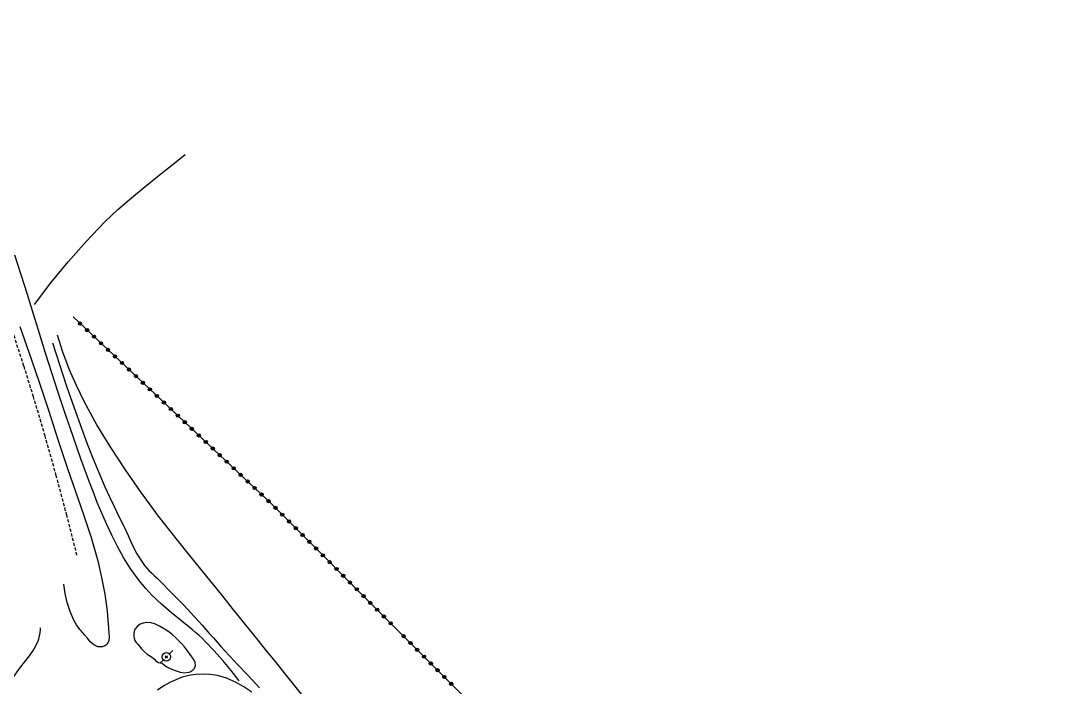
# Model space of a CAD drawing. Header units: millimetres. Extents: x 164000 to 165000, y 124105 to 125000.
# Drawn here: x 164837.3 to 165000, y 124662 to 124766.2 of the extents above; entities that cross this region are included whole.
import ezdxf

# ---------------------------------------------------------------- set-up
doc = ezdxf.new("R2010")
doc.units = ezdxf.units.MM
doc.linetypes.add('DASHED', pattern=[0.75, 0.5, -0.25])
doc.layers.get('0').update_dxf_attribs({"linetype": 'CONTINUOUS'})
for name, color, linetype in [('W0008', 7, 'CONTINUOUS'), ('W0071', 7, 'CONTINUOUS'), ('W0112', 1, 'DASHED'), ('W0211', 2, 'CONTINUOUS'), ('W0214', 2, 'CONTINUOUS'), ('W0323', 7, 'CONTINUOUS'), ('W0330', 7, 'CONTINUOUS'), ('W0473', 7, 'CONTINUOUS')]:
    doc.layers.add(name, color=color, linetype=linetype)

# ---------------------------------------------------------------- blocks, each defined once
blk = doc.blocks.new('T473')
for p, q in [((-0.166667, 0.166667), (0.166667, -0.166667)), ((-0.166667, -0.166667), (0.166667, 0.166667)), ((0.500001, 0.500001), (1.000002, 1.000002)), ((-1.000002, -1.000002), (-0.500001, -0.500001))]:
    blk.add_line(p, q)
blk.add_ellipse((0, 0), major_axis=(0.471405, 0.471405), ratio=1, start_param=5.4977871438, end_param=11.780972451)
blk = doc.blocks.new('t323o')
at = {"color": 0, "linetype": 'Continuous'}
for radius in [0.25, 0.15]:
    blk.add_circle((0, 0), radius, dxfattribs=at)

msp = doc.modelspace()

# ---------------------------------------------------------------- linework, layer by layer
at = {"layer": 'W0008'}
msp.add_lwpolyline([(164873.4, 124661.21), (164872.16, 124662.05), (164870.86, 124662.78), (164869.48, 124663.37), (164868.05, 124663.79), (164866.93, 124663.98), (164865.8, 124664.03), (164864.68, 124663.96), (164863.56, 124663.79), (164862.54, 124663.53), (164861.55, 124663.15), (164860.6, 124662.69), (164859.68, 124662.17), (164858.68, 124661.52)], dxfattribs=at)
at = {"layer": 'W0071'}
for points in [[(164864.1, 124671), (164862.5, 124672.31), (164860.87, 124673.6), (164859.28, 124674.94), (164857.78, 124676.38), (164856.86, 124677.38), (164855.99, 124678.41), (164855.17, 124679.48), (164854.4, 124680.59), (164853.36, 124682.26), (164852.42, 124683.98), (164851.53, 124685.73), (164850.69, 124687.49), (164849.94, 124689.17), (164849.25, 124690.86), (164848.59, 124692.57), (164847.94, 124694.28), (164846.68, 124697.7), (164845.47, 124701.15), (164844.3, 124704.6), (164843.14, 124708.06), (164842.14, 124711.11), (164841.17, 124714.18), (164840.22, 124717.25), (164839.27, 124720.32), (164838.32, 124723.39), (164837.35, 124726.46), (164836.34, 124729.51)], [(164837.16, 124718.38), (164838.54, 124714.38), (164840.09, 124709.83), (164841.6, 124705.27), (164843.11, 124700.71), (164844.61, 124696.15), (164845.84, 124692.58), (164847.11, 124689), (164848.31, 124685.4), (164849.32, 124681.74), (164849.91, 124679.15), (164850.43, 124676.52), (164850.81, 124673.87), (164851, 124671.2), (164851, 124671.15), (164851, 124671.1), (164851.01, 124671.05), (164851.01, 124671)], [(164846.53, 124671), (164846.26, 124671.35), (164846.01, 124671.71), (164845.78, 124672.08), (164845.57, 124672.47), (164844.99, 124673.82), (164844.54, 124675.21), (164844.21, 124676.63), (164844.01, 124678.08)], [(164859.88, 124671), (164859.8, 124671.04), (164859.73, 124671.08), (164859.66, 124671.13), (164859.59, 124671.17), (164858.99, 124671.5), (164858.36, 124671.82), (164857.67, 124672.05), (164856.94, 124672.1), (164856.44, 124672.01), (164855.98, 124671.82), (164855.56, 124671.53), (164855.22, 124671.15), (164855.2, 124671.11), (164855.17, 124671.08), (164855.15, 124671.04), (164855.13, 124671)], [(164840.31, 124671), (164840.27, 124670.49), (164840.19, 124669.99), (164840.07, 124669.51), (164839.9, 124669.03), (164839.32, 124667.91), (164838.58, 124666.89), (164837.8, 124665.91), (164837.06, 124664.92), (164835.94, 124663.32), (164834.82, 124661.72), (164833.69, 124660.12), (164832.57, 124658.52), (164832.17, 124657.95), (164831.77, 124657.38), (164831.37, 124656.81), (164830.96, 124656.24)], [(164840.3, 124671.28), (164840.31, 124671)], [(164851.01, 124671), (164851.07, 124670.45), (164851.13, 124669.86), (164851.05, 124669.23), (164850.75, 124668.67), (164850.45, 124668.43), (164850.09, 124668.29), (164849.72, 124668.26), (164849.36, 124668.31), (164848.69, 124668.6), (164848.15, 124669.09), (164847.7, 124669.64), (164847.28, 124670.15), (164847.09, 124670.36), (164846.9, 124670.57), (164846.72, 124670.78), (164846.53, 124671)], [(164855.13, 124671), (164855.01, 124670.67), (164854.96, 124670.32), (164854.97, 124669.97), (164855.02, 124669.62), (164855.15, 124669.28), (164855.34, 124668.97), (164855.57, 124668.69), (164855.8, 124668.43), (164856.19, 124667.98), (164856.61, 124667.54), (164857.07, 124667.14), (164857.59, 124666.82), (164857.81, 124666.68), (164858, 124666.51), (164858.18, 124666.34), (164858.36, 124666.17), (164858.58, 124666), (164858.82, 124665.86), (164859.09, 124665.76), (164859.38, 124665.75)], [(164859.38, 124665.75), (164859.75, 124665.44), (164860.14, 124665.17), (164860.56, 124664.94), (164861, 124664.75), (164861.6, 124664.52), (164862.23, 124664.32), (164862.91, 124664.22), (164863.59, 124664.32), (164863.76, 124664.39), (164863.93, 124664.47), (164864.08, 124664.56), (164864.22, 124664.68), (164864.35, 124664.82), (164864.46, 124664.98), (164864.54, 124665.15), (164864.59, 124665.33), (164864.56, 124665.85), (164864.34, 124666.32), (164864.04, 124666.71), (164863.78, 124667.07), (164863.36, 124667.68), (164862.91, 124668.27), (164862.42, 124668.82), (164861.9, 124669.35), (164861.43, 124669.8), (164860.94, 124670.23), (164860.42, 124670.64), (164859.88, 124671)], [(164871.43, 124662.97), (164870.19, 124664.58), (164868.9, 124666.15), (164867.55, 124667.66), (164866.14, 124669.13), (164865.65, 124669.62), (164865.14, 124670.09), (164864.63, 124670.55), (164864.1, 124671)]]:
    msp.add_lwpolyline(points, dxfattribs=at)
at = {"layer": 'W0112'}
msp.add_lwpolyline([(164846.08, 124682.62), (164844.5, 124688.84), (164842.84, 124695.04), (164841.1, 124701.22), (164839.28, 124707.37), (164837.78, 124712.19), (164836.22, 124716.99), (164834.59, 124721.77), (164832.91, 124726.52), (164831.65, 124729.95), (164830.36, 124733.37), (164829.01, 124736.77), (164827.57, 124740.12), (164825.65, 124744.23), (164823.6, 124748.27), (164821.5, 124752.28), (164819.42, 124756.3), (164818.16, 124758.77), (164816.89, 124761.24), (164815.61, 124763.7), (164814.33, 124766.16)], dxfattribs=at)
at = {"layer": 'W0211'}
for points in [[(164842.25, 124715.83), (164843.33, 124712.43), (164844.45, 124709.04), (164845.62, 124705.67), (164846.84, 124702.31), (164847.69, 124700.04), (164848.58, 124697.79), (164849.5, 124695.54), (164850.45, 124693.31), (164851.16, 124691.75), (164851.89, 124690.21), (164852.65, 124688.67), (164853.4, 124687.13), (164854.08, 124685.7), (164854.73, 124684.24), (164855.45, 124682.81), (164856.3, 124681.45), (164856.64, 124681.01), (164857, 124680.58), (164857.39, 124680.18), (164857.79, 124679.79), (164858.2, 124679.41), (164858.61, 124679.03), (164859.01, 124678.64), (164859.4, 124678.25), (164860.52, 124677.09), (164861.65, 124675.94), (164862.77, 124674.78), (164863.88, 124673.61), (164864.48, 124672.96), (164865.07, 124672.31), (164865.65, 124671.66), (164866.24, 124671)], [(164866.24, 124671), (164866.82, 124670.34), (164867.41, 124669.68), (164868, 124669.02), (164868.6, 124668.36), (164869.95, 124666.89), (164871.31, 124665.42), (164872.67, 124663.96), (164874.04, 124662.5), (164874.62, 124661.89)]]:
    msp.add_lwpolyline(points, dxfattribs=at)
at = {"layer": 'W0214'}
for points in [[(164873.04, 124671), (164871.72, 124672.64), (164870.4, 124674.28), (164869.09, 124675.93), (164867.77, 124677.57), (164864.79, 124681.28), (164861.79, 124684.97), (164858.84, 124688.71), (164856.02, 124692.55), (164853.66, 124695.96), (164851.37, 124699.43), (164849.2, 124702.98), (164847.21, 124706.63), (164845.99, 124709.15), (164844.88, 124711.72), (164843.89, 124714.34), (164843.02, 124717)], [(164882.1, 124659.8), (164878.45, 124664.31), (164877.1, 124665.98), (164875.74, 124667.65), (164874.39, 124669.33), (164873.04, 124671)]]:
    msp.add_lwpolyline(points, dxfattribs=at)
at = {"layer": 'W0323'}
for points in [[(164845.47, 124719.86), (164876.66, 124690.48), (164896.11, 124671)], [(164896.11, 124671), (164913.5, 124653.58), (164942.54, 124624.75), (164980.14, 124587.94), (165000, 124568.61)]]:
    msp.add_lwpolyline(points, dxfattribs=at)
at = {"layer": 'W0330'}
msp.add_lwpolyline([(164839.42, 124721.82), (164841.98, 124725.21), (164844.68, 124728.5), (164847.51, 124731.67), (164850.46, 124734.73), (164852.49, 124736.65), (164854.59, 124738.5), (164856.75, 124740.28), (164858.93, 124742.02), (164861.12, 124743.75), (164863, 124745.26)], dxfattribs=at)

# ---------------------------------------------------------------- block references
at = {"layer": 'W0323'}
for p, rotation in [((164846.56, 124718.83), 316.7125646620075), ((164847.66, 124717.8), 316.7125646620075), ((164848.75, 124716.77), 316.7125646620075), ((164849.84, 124715.74), 316.7125646620075), ((164850.93, 124714.71), 316.7125646620075), ((164852.02, 124713.69), 316.7125646620075), ((164853.12, 124712.66), 316.7125646620075), ((164854.21, 124711.63), 316.7125646620075), ((164855.3, 124710.6), 316.7125646620075), ((164856.39, 124709.57), 316.7125646620075), ((164857.48, 124708.54), 316.7125646620075), ((164858.57, 124707.51), 316.7125646620075), ((164859.67, 124706.49), 316.7125646620075), ((164860.76, 124705.46), 316.7125646620075), ((164861.85, 124704.43), 316.7125646620075), ((164862.94, 124703.4), 316.7125646620075), ((164864.03, 124702.37), 316.7125646620075), ((164865.13, 124701.34), 316.7125646620075), ((164866.22, 124700.31), 316.7125646620075), ((164867.31, 124699.29), 316.7125646620075), ((164868.4, 124698.26), 316.7125646620075), ((164869.49, 124697.23), 316.7125646620075), ((164870.59, 124696.2), 316.7125646620075), ((164871.68, 124695.17), 316.7125646620075), ((164872.77, 124694.14), 316.7125646620075), ((164873.86, 124693.12), 316.7125646620075), ((164874.95, 124692.09), 316.7125646620075), ((164876.04, 124691.06), 316.7125646620075), ((164877.12, 124690.02), 314.9549329446504), ((164878.18, 124688.95), 314.9549329446504), ((164879.24, 124687.89), 314.9549329446504), ((164880.3, 124686.83), 314.9549329446504), ((164881.36, 124685.77), 314.9549329446504), ((164882.42, 124684.71), 314.9549329446504), ((164883.48, 124683.65), 314.9549329446504), ((164884.54, 124682.59), 314.9549329446504), ((164885.6, 124681.52), 314.9549329446504), ((164886.66, 124680.46), 314.9549329446504), ((164887.72, 124679.4), 314.9549329446504), ((164888.78, 124678.34), 314.9549329446504), ((164889.84, 124677.28), 314.9549329446504), ((164890.9, 124676.22), 314.9549329446504), ((164891.96, 124675.15), 314.9549329446504), ((164893.02, 124674.09), 314.9549329446504), ((164894.08, 124673.03), 314.9549329446504), ((164895.14, 124671.97), 314.9549329446504), ((164897.17, 124669.94), 314.95493294467), ((164898.23, 124668.88), 314.95493294467), ((164899.29, 124667.82), 314.95493294467), ((164900.35, 124666.75), 314.95493294467), ((164901.41, 124665.69), 314.95493294467), ((164902.47, 124664.63), 314.95493294467), ((164903.53, 124663.57), 314.95493294467), ((164904.59, 124662.51), 314.95493294467)]:
    msp.add_blockref('t323o', p, dxfattribs=dict(at, rotation=rotation))
at = {"layer": 'W0473'}
msp.add_blockref('T473', (164860.06, 124666.71), dxfattribs=at)

doc.saveas('drawing.dxf')
